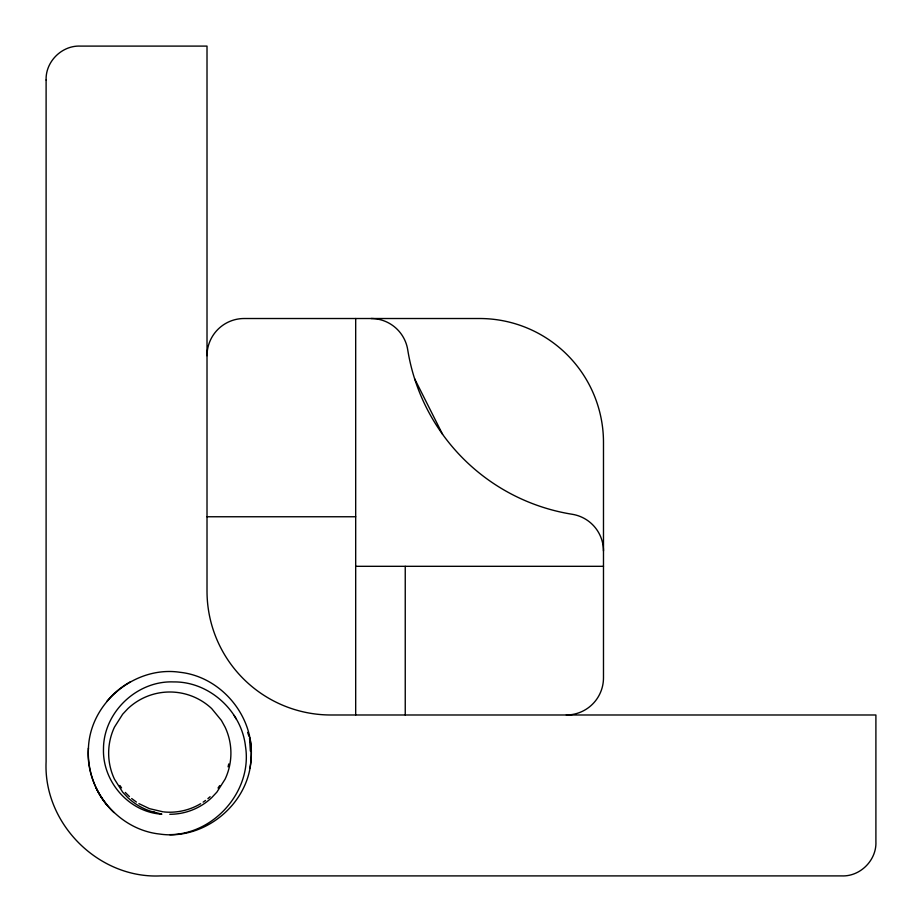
<?xml version="1.0" encoding="UTF-8"?>
<svg xmlns="http://www.w3.org/2000/svg" width="922" height="922" viewBox="0 0 922 922"><rect width="100%" height="100%" fill="white"/><g stroke="black" fill="none" stroke-linecap="round" stroke-linejoin="round"><path stroke-width="1.38" d="M250.369 751.107L249.539 737.946M88.431 748.042C90.195 702.61 135.038 665.523 179.997 672.288C221.476 676.736 254.53 716.705 251.13 758.276C249.355 803.707 204.523 840.795 159.564 834.03C118.085 829.581 85.02 789.612 88.431 748.042C87.233 768.522 93.963 789.244 106.975 805.113M228.08 766.827L228.737 763.958M218.03 787.999L219.736 785.59M207.876 798.636L210.112 796.712M203.14 802.14L205.548 800.446M200.65 803.707C189.678 810.277 176.598 813.204 163.874 811.925M169.775 834.664C214.457 834.329 252.57 790.58 245.483 746.359C241.61 711.069 209.271 681.404 173.555 681.923C136.986 680.436 103.471 712.36 103.483 748.987C102.388 781.51 129.011 812.27 161.857 814.184L152.142 811.579M207.012 516.758L355.685 516.758M355.685 566.315L603.484 566.315M162.906 811.798L149.537 808.675L138.899 803.627M136.41 802.048L131.685 798.533M129.449 796.608L125.288 792.436M119.86 785.463L121.554 787.872M234.084 715.391L236.309 719.091M414.6 378.712L442.572 434.297M247.626 732.391L249.032 736.471M405.242 566.315L405.242 714.988M355.685 318.516L355.685 714.988M207.012 355.685A37.168 37.168 0 0 1 244.18 318.516L479.59 318.516A123.894 123.894 0 0 1 603.484 442.41L603.484 677.82A37.168 37.168 0 0 1 566.315 714.988M371.024 318.516A37.168 37.168 0 0 1 407.731 349.818A198.242 198.242 0 0 0 572.182 514.269A37.168 37.168 0 0 1 603.484 550.976M154.585 812.363A61.071 61.071 0 0 1 127.928 797.714L122.672 792.125L114.466 779.182A61.163 61.163 0 0 1 114.466 727.124L122.672 714.193L127.928 708.592A61.163 61.163 0 0 1 211.691 708.58L221.395 720.405L225.095 727.124A61.163 61.163 0 0 1 225.095 779.182L216.877 792.125L211.634 797.714A61.094 61.094 0 0 1 169.775 814.276M106.975 701.204A81.908 81.609 29.6 0 1 130.521 681.738M113.982 812.582A82.104 81.839 -45.9 0 1 96.026 787.872M249.839 737.888A81.839 81.539 -20.5 0 1 249.839 768.429M46.112 80.007L46.1 761.618C43.184 823.519 98.493 878.816 160.393 875.9L841.613 875.9C860.18 876.776 876.776 860.18 875.9 841.613L875.9 714.988L330.906 714.988A123.894 123.894 0 0 1 207.012 591.094L207.012 46.1L80.387 46.1C61.97 45.247 45.432 61.555 46.112 80.007"/></g></svg>
